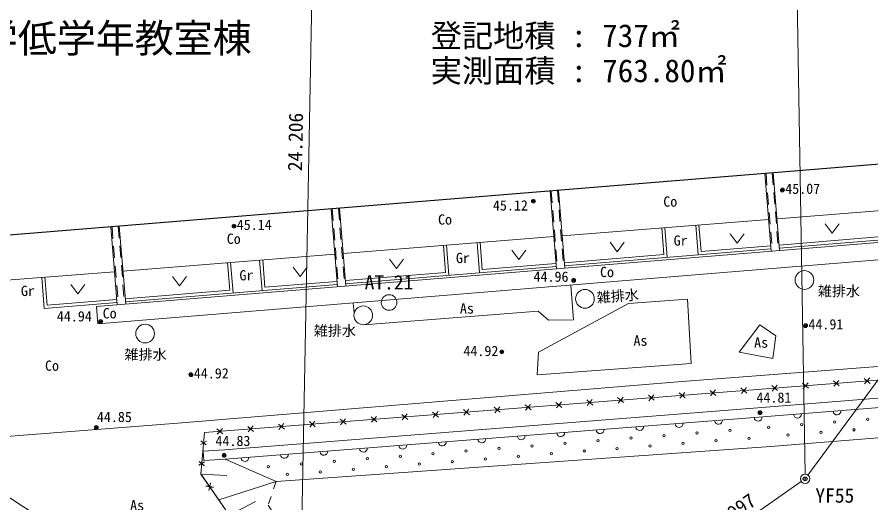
# Model space of a CAD drawing. Units: millimetres, scale not verified. Extents: x -29071210 to -28860960, y -117775216 to -117329466.
# Drawn here: x -28986217 to -28958838, y -117603138 to -117587567 of the extents above; entities that cross this region are included whole.
import ezdxf
from ezdxf.enums import TextEntityAlignment as Align

# ---------------------------------------------------------------- set-up
doc = ezdxf.new("R2010")
doc.units = ezdxf.units.MM
doc.header["$LTSCALE"] = 250
doc.header["$PDMODE"] = 32
doc.header["$PDSIZE"] = 125
doc.linetypes.add('USER4', pattern=[2.5, 1.5, -1])
doc.linetypes.add('USER7', pattern=[2, 1, -1])
for name, color, linetype, lineweight in [('S-SUV', 7, 'Continuous', 13), ('S-SUV-HTXT', 7, 'Continuous', 13), ('S-SUV-ROW', 7, 'Continuous', 15), ('S-SUV-SRVR', 3, 'Continuous', 13), ('S-SUV-STR', 1, 'Continuous', 25)]:
    doc.layers.add(name, color=color, linetype=linetype, lineweight=lineweight)
doc.layers.add('S-SUV-BMK', color=7, linetype='Continuous')
doc.styles.add('ＭＳ ゴシック', font='')
doc.styles.get('ＭＳ ゴシック').set_extended_font_data('MS Gothic')

# ---------------------------------------------------------------- blocks, each defined once
blk = doc.blocks.new('畑')
at = {"color": 7, "linetype": 'Continuous', "lineweight": 13}
for p, q in [((-1.5, 1), (0, -1)), ((0, -1), (1.5, 1))]:
    blk.add_line(p, q, dxfattribs=at)
blk = doc.blocks.new('ﾌﾟﾛｯﾄﾏｰｸ-03_1')
at = {"color": 3, "linetype": 'Continuous', "lineweight": 25}
blk.add_circle((0, 0), 0.5, dxfattribs=at)
at = {"color": 3}
blk.add_point((0, 0), dxfattribs=at)
blk = doc.blocks.new('ﾌﾟﾛｯﾄﾏｰｸ-03')
at = {"color": 7, "linetype": 'Continuous', "lineweight": 15}
blk.add_circle((0, 0), 0.5, dxfattribs=at)
at = {"color": 7}
blk.add_point((0, 0), dxfattribs=at)
blk = doc.blocks.new('ﾌﾟﾛｯﾄﾏｰｸ-02')
at = {"color": 7, "linetype": 'Continuous', "lineweight": 20}
blk.add_circle((0, 0), 0.5, dxfattribs=at)

msp = doc.modelspace()

# ---------------------------------------------------------------- linework, layer by layer
at = {"layer": 'S-SUV'}
for p, q in [((-28962034, -117595069.9), (-28962236.5, -117592584.6)), ((-28961967.4, -117592562.7), (-28961764.9, -117595047.8)), ((-28968922.1, -117595634.8), (-28969124.9, -117593146)), ((-28968855.8, -117593124.1), (-28968653, -117595612.8)), ((-28961847.7, -117594031.4), (-28955091.5, -117593492.1)), ((-28975945, -117596210.9), (-28976148.1, -117593718.4)), ((-28975879, -117593696.5), (-28975675.9, -117596188.8)), ((-28968737, -117594581.3), (-28962116.9, -117594052.8)), ((-28983674.8, -117596844.9), (-28953675.7, -117594384.3)), ((-28983003.8, -117596789.8), (-28983207.3, -117594293.7)), ((-28982938.2, -117594271.8), (-28982734.8, -117596767.8)), ((-28965542.9, -117594326.3), (-28965475.1, -117595176.5)), ((-28965367.4, -117595268), (-28965443.2, -117594318.3)), ((-28964375.2, -117595186.7), (-28964450.8, -117594239.1)), ((-28964351.1, -117594231.2), (-28964283.5, -117595078.8)), ((-28961771, -117594973.1), (-28955015.9, -117594419)), ((-28975761.2, -117595141.9), (-28969006.2, -117594602.7)), ((-28958361.2, -117594593.1), (-28961779.1, -117594873.4)), ((-28983629, -117597403), (-28953069.2, -117594896.5)), ((-28972546.5, -117594885.3), (-28972477.4, -117595750.9)), ((-28972369.8, -117595842.4), (-28972446.8, -117594877.4)), ((-28971391.5, -117595762.1), (-28971468.3, -117594799.3)), ((-28971368.6, -117594791.3), (-28971299.8, -117595654.3)), ((-28962048.2, -117594895.5), (-28964283.5, -117595078.8)), ((-28982821.3, -117595705.5), (-28976030.4, -117595163.4)), ((-28968667.2, -117595438.4), (-28965475.1, -117595176.5)), ((-28968659.1, -117595538), (-28962040.1, -117594995.1)), ((-28979468.6, -117595437.9), (-28979398.3, -117596318.5)), ((-28979290.7, -117596410), (-28979369, -117595429.9)), ((-28978360.9, -117596333.8), (-28978438.9, -117595355.7)), ((-28978339.2, -117595347.7), (-28978269.1, -117596225.9)), ((-28968936.3, -117595460.4), (-28971299.8, -117595654.3)), ((-28992644.8, -117596489.6), (-28983090.5, -117595726.9)), ((-28975690.1, -117596014.4), (-28972477.4, -117595750.9)), ((-28975682, -117596114), (-28968928.2, -117595560.1)), ((-28985349.1, -117596906.9), (-28985428.4, -117595913.6)), ((-28985328.7, -117595905.6), (-28985257.4, -117596799.1)), ((-28975959.2, -117596036.5), (-28978269.1, -117596225.9)), ((-28982749, -117596593.4), (-28979398.3, -117596318.5)), ((-28982740.8, -117596693), (-28975951.1, -117596136.1)), ((-28968372, -117597270), (-28968460.7, -117596158.9)), ((-28983018.1, -117596615.4), (-28985257.4, -117596799.1)), ((-28966609, -117596743), (-28964721, -117596606)), ((-28964721, -117596606), (-28964597, -117598670)), ((-28985349.1, -117596906.9), (-28983009.9, -117596715.1)), ((-28983629, -117597403), (-28983674.8, -117596844.9)), ((-28975408.5, -117597059.3), (-28975435.4, -117596731)), ((-28969494, -117598302), (-28966609, -117596743)), ((-28975100.7, -117597425.6), (-28969507, -117596994)), ((-28969507, -117596994), (-28969174, -117597282)), ((-28969174, -117597282), (-28968372, -117597270)), ((-28962396, -117597435), (-28963063, -117598311)), ((-28961892, -117597788), (-28962396, -117597435)), ((-28961985, -117598510), (-28961892, -117597788)), ((-28980210, -117600883), (-28943638, -117598034)), ((-28969540, -117599028), (-28969494, -117598302)), ((-28963063, -117598311), (-28961985, -117598510)), ((-28964597, -117598670), (-28969540, -117599028)), ((-28962461.7, -117600092.9), (-28948899.3, -117599006.5)), ((-28961029.8, -117599300.2), (-28960841.3, -117599462.8)), ((-28961016.1, -117599476.4), (-28960855.1, -117599286.6)), ((-28960041.4, -117599223.2), (-28959852.9, -117599385.8)), ((-28960027.6, -117599399.4), (-28959866.6, -117599209.6)), ((-28959052.9, -117599146.2), (-28958864.5, -117599308.8)), ((-28959039.2, -117599322.4), (-28958878.2, -117599132.6)), ((-28964983.5, -117599608.2), (-28964795.1, -117599770.8)), ((-28964969.8, -117599784.4), (-28964808.8, -117599594.6)), ((-28963995.1, -117599531.2), (-28963806.6, -117599693.8)), ((-28963981.4, -117599707.4), (-28963820.4, -117599517.6)), ((-28963006.7, -117599454.2), (-28962818.2, -117599616.8)), ((-28962992.9, -117599630.4), (-28962831.9, -117599440.6)), ((-28962018.2, -117599377.2), (-28961829.8, -117599539.8)), ((-28962004.5, -117599553.4), (-28961843.5, -117599363.6)), ((-28968923.5, -117600092.4), (-28968762.5, -117599902.6)), ((-28967948.8, -117599839.2), (-28967760.4, -117600001.8)), ((-28967935.1, -117600015.4), (-28967774.1, -117599825.6)), ((-28966960.4, -117599762.2), (-28966771.9, -117599924.8)), ((-28966946.7, -117599938.4), (-28966785.7, -117599748.6)), ((-28965972, -117599685.2), (-28965783.5, -117599847.8)), ((-28965958.2, -117599861.4), (-28965797.2, -117599671.6)), ((-28979567.2, -117601433.8), (-28962461.7, -117600092.9)), ((-28971902.6, -117600147.2), (-28971714.1, -117600309.8)), ((-28971888.8, -117600323.4), (-28971727.8, -117600133.6)), ((-28970914.1, -117600070.2), (-28970725.7, -117600232.8)), ((-28970900.4, -117600246.4), (-28970739.4, -117600056.6)), ((-28969925.7, -117599993.2), (-28969737.2, -117600155.8)), ((-28969912, -117600169.4), (-28969751, -117599979.6)), ((-28968937.3, -117599916.2), (-28968748.8, -117600078.8)), ((-28975856.3, -117600455.2), (-28975667.8, -117600617.8)), ((-28975842.6, -117600631.4), (-28975681.6, -117600441.6)), ((-28974867.9, -117600378.2), (-28974679.4, -117600540.8)), ((-28974854.1, -117600554.4), (-28974693.1, -117600364.6)), ((-28973879.4, -117600301.2), (-28973691, -117600463.8)), ((-28973865.7, -117600477.4), (-28973704.7, -117600287.6)), ((-28972891, -117600224.2), (-28972702.5, -117600386.8)), ((-28972877.3, -117600400.4), (-28972716.3, -117600210.6)), ((-28978821.6, -117600686.2), (-28978633.1, -117600848.8)), ((-28978807.9, -117600862.4), (-28978646.9, -117600672.6)), ((-28977833.1, -117600609.2), (-28977644.7, -117600771.8)), ((-28977819.4, -117600785.4), (-28977658.4, -117600595.6)), ((-28976844.7, -117600532.2), (-28976656.3, -117600694.8)), ((-28976831, -117600708.4), (-28976670, -117600518.6)), ((-28980210, -117600877), (-28980324, -117602206)), ((-28980324, -117602212), (-28980210, -117600883)), ((-28979810, -117600763.2), (-28979621.6, -117600925.8)), ((-28979796.3, -117600939.4), (-28979635.3, -117600749.6)), ((-28983983, -117604579), (-28989173, -117601211)), ((-28980331.6, -117601266.4), (-28980145.4, -117601164.1)), ((-28980145.5, -117601158), (-28980331.5, -117601260.3)), ((-28980155.5, -117601281.5), (-28980321.5, -117601149)), ((-28980321.4, -117601142.9), (-28980155.6, -117601275.4)), ((-28979567.2, -117601433.8), (-28980253.9, -117601481.7)), ((-28980233, -117601781), (-28980253.9, -117601481.7)), ((-28980202.5, -117601822.5), (-28980388.5, -117601924.8)), ((-28980212.5, -117601946), (-28980378.5, -117601813.5)), ((-28980378.4, -117601807.4), (-28980212.6, -117601939.9)), ((-28979545, -117601733), (-28980233, -117601781)), ((-28979545, -117601733), (-28977910, -117602454)), ((-28980388.6, -117601930.9), (-28980202.4, -117601828.6)), ((-28980324, -117602206), (-28972974, -117612778)), ((-28972974, -117612784), (-28980324, -117602212)), ((-28980324, -117602212), (-28979491.7, -117602262.3)), ((-28979918.8, -117602640), (-28980163.9, -117602597.2)), ((-28980163.8, -117602591), (-28979919, -117602634)), ((-28980018.9, -117602490.3), (-28980063.9, -117602734.8)), ((-28980063.9, -117602741), (-28980018.7, -117602496.3)), ((-28979751.5, -117603035.5), (-28977910, -117602454)), ((-28979409.9, -117603526.8), (-28978572.9, -117603093.2))]:
    msp.add_line(p, q, dxfattribs=at)
at = {"layer": 'S-SUV', "linetype": 'USER4'}
for p, q in [((-28962201.7, -117592581.8), (-28961999.1, -117595067)), ((-28962002.3, -117592565.5), (-28961799.8, -117595050.7)), ((-28969090, -117593143.2), (-28968887.2, -117595632)), ((-28968890.7, -117593126.9), (-28968687.9, -117595615.6)), ((-28976113.2, -117593715.6), (-28975910.1, -117596208)), ((-28975913.9, -117593699.3), (-28975710.8, -117596191.7)), ((-28983172.4, -117594290.9), (-28982969, -117596787)), ((-28982973.1, -117594274.6), (-28982769.6, -117596770.6))]:
    msp.add_line(p, q, dxfattribs=at)
at = {"layer": 'S-SUV'}
for points in [[(-29002954.2, -117603062.8), (-28994563, -117601304), (-28989173, -117601217), (-28981066, -117600579), (-28965030, -117599254), (-28952749.1, -117598320.7)], [(-28949168, -117599329), (-28962438, -117600392), (-28979545, -117601733)], [(-28977910, -117602454), (-28962048, -117601333), (-28949112, -117600278)]]:
    msp.add_lwpolyline(points, dxfattribs=at)
at = {"layer": 'S-SUV', "linetype": 'USER7'}
msp.add_lwpolyline([(-28977910, -117602454), (-28978167, -117603207), (-28976135, -117606413), (-28973720, -117608936), (-28971496, -117612072), (-28964305, -117620100)], dxfattribs=at)
at = {"layer": 'S-SUV'}
for centre, radius in [((-28960970, -117595994), 300), ((-28968007, -117596597), 300), ((-28975116, -117597126), 300), ((-28982112, -117597711), 300), ((-28958940.1, -117600459), 37.5), ((-28962111.9, -117600713.1), 37.5), ((-28961054.6, -117600628.4), 37.5), ((-28959997.4, -117600543.7), 37.5), ((-28965473.3, -117600977.5), 37.5), ((-28964415.9, -117600894.6), 37.5), ((-28963358.5, -117600811.7), 37.5), ((-28961498.3, -117600965), 37.5), ((-28960441, -117600880.3), 37.5), ((-28959383.8, -117600795.6), 37.5), ((-28969703, -117601309), 37.5), ((-28968645.6, -117601226.1), 37.5), ((-28967588.1, -117601143.2), 37.5), ((-28966530.7, -117601060.3), 37.5), ((-28965918, -117601313.3), 37.5), ((-28964860.6, -117601230.4), 37.5), ((-28963803.1, -117601147.5), 37.5), ((-28962745.7, -117601064.6), 37.5), ((-28972875.2, -117601557.7), 37.5), ((-28971817.8, -117601474.8), 37.5), ((-28970760.4, -117601391.9), 37.5), ((-28969090.2, -117601561.9), 37.5), ((-28968032.8, -117601479), 37.5), ((-28966975.4, -117601396.1), 37.5), ((-28976047.5, -117601806.4), 37.5), ((-28974990.1, -117601723.5), 37.5), ((-28973932.6, -117601640.6), 37.5), ((-28972262.5, -117601810.6), 37.5), ((-28971205.1, -117601727.7), 37.5), ((-28970147.6, -117601644.8), 37.5), ((-28978162.3, -117601972.1), 37.5), ((-28977104.9, -117601889.2), 37.5), ((-28975434.7, -117602059.3), 37.5), ((-28974377.3, -117601976.4), 37.5), ((-28973319.9, -117601893.5), 37.5), ((-28977549.5, -117602225), 37.5), ((-28976492.1, -117602142.2), 37.5)]:
    msp.add_circle(centre, radius, dxfattribs=at)
for centre, start, end in [((-28959925.9, -117600188.8), 185.4743, 3.68555), ((-28962457.1, -117600391.5), 185.3758, 3.6717), ((-28961191.5, -117600290.2), 185.4743, 3.68555), ((-28966254.4, -117600689.2), 185.37657, 3.58782), ((-28964988.6, -117600590), 185.37657, 3.58782), ((-28963722.9, -117600490.7), 185.37657, 3.58782), ((-28970051.8, -117600986.8), 185.37657, 3.58782), ((-28968786, -117600887.6), 185.37657, 3.58782), ((-28967520.2, -117600788.4), 185.37657, 3.58782), ((-28973849.1, -117601284.5), 185.37657, 3.58782), ((-28972583.3, -117601185.3), 185.37657, 3.58782), ((-28971317.6, -117601086.1), 185.37657, 3.58782), ((-28976380.7, -117601483), 185.37657, 3.58782), ((-28975114.9, -117601383.7), 185.37657, 3.58782), ((-28978912.3, -117601681.4), 185.37657, 3.58782), ((-28977646.5, -117601582.2), 185.37657, 3.58782)]:
    msp.add_arc(centre, 127, start, end, dxfattribs=at)
at = {"layer": 'S-SUV-ROW'}
for p, q in [((-28960950.8, -117602215.3), (-28961774.4, -117551577.5)), ((-28960859.3, -117602244.5), (-28946064.8, -117582163.9)), ((-28977146.8, -117607123.2), (-28976697.3, -117583221.5)), ((-28964927.9, -117605132.1), (-28961071.5, -117602450.9))]:
    msp.add_line(p, q, dxfattribs=at)
at = {"layer": 'S-SUV-STR'}
msp.add_lwpolyline([(-28930436, -117590618), (-28944548, -117591817), (-28946047.9, -117574098), (-28948659, -117574302), (-28948079, -117581488), (-28954904, -117581999), (-28954094, -117591921), (-28989628, -117594817), (-28990156.6, -117587801), (-29007137.6, -117589171), (-29007713, -117581495)], dxfattribs=at)

# ---------------------------------------------------------------- block references
at = {"layer": 'S-SUV', "xscale": 150, "yscale": 150}
for p in [(-28960079.5, -117594339.5), (-28963126.1, -117594661.7), (-28966971.7, -117594936), (-28970124.8, -117595183.7), (-28974050.2, -117595471.3), (-28977139.5, -117595727), (-28981006.3, -117596030.6), (-28984271.3, -117596291.6)]:
    msp.add_blockref('畑', p, dxfattribs=at)
at = {"layer": 'S-SUV-BMK', "xscale": 300, "yscale": 300}
msp.add_blockref('ﾌﾟﾛｯﾄﾏｰｸ-03', (-28960948.3, -117602365.3), dxfattribs=at)
at = {"layer": 'S-SUV-SRVR'}
for name, p, xscale, yscale in [('ﾌﾟﾛｯﾄﾏｰｸ-03_1', (-28961677, -117593111), 75, 75), ('ﾌﾟﾛｯﾄﾏｰｸ-03_1', (-28969660, -117593466), 75, 75), ('ﾌﾟﾛｯﾄﾏｰｸ-03_1', (-28979265, -117594267), 75, 75), ('ﾌﾟﾛｯﾄﾏｰｸ-03_1', (-28968371.1, -117596001.3), 75, 75), ('ﾌﾟﾛｯﾄﾏｰｸ-02', (-28974289.8, -117596714.2), 500, 500), ('ﾌﾟﾛｯﾄﾏｰｸ-03_1', (-28983534.8, -117597324.8), 75, 75), ('ﾌﾟﾛｯﾄﾏｰｸ-03_1', (-28960933, -117597455), 75, 75), ('ﾌﾟﾛｯﾄﾏｰｸ-03_1', (-28970672, -117598296), 75, 75), ('ﾌﾟﾛｯﾄﾏｰｸ-03_1', (-28980642, -117599029), 75, 75), ('ﾌﾟﾛｯﾄﾏｰｸ-03_1', (-28962391.2, -117600245.7), 75, 75), ('ﾌﾟﾛｯﾄﾏｰｸ-03_1', (-28983676, -117600729), 75, 75), ('ﾌﾟﾛｯﾄﾏｰｸ-03_1', (-28979576.9, -117601611), 75, 75)]:
    msp.add_blockref(name, p, dxfattribs=dict(at, xscale=xscale, yscale=yscale))

# ---------------------------------------------------------------- texts
at = {"layer": 'S-SUV-BMK', "style": 'ＭＳ ゴシック'}
msp.add_text('YF55', height=458.2, dxfattribs=at).set_placement((-28960618.9, -117602671.9), align=Align.TOP_LEFT)
at = {"layer": 'S-SUV-HTXT', "style": 'ＭＳ ゴシック'}
for s, height, p in [('小学低学年教室棟', 916.4, (-28983693.5, -117588244.4)), ('雑排水', 329.9, (-28959863.3, -117596349.6)), ('As', 329.9, (-28971793.3, -117596902.7)), ('As', 329.9, (-28966227.3, -117597936)), ('As', 329.9, (-28962359.2, -117597998.6)), ('雑排水', 329.9, (-28982095.8, -117598382.8)), ('As', 329.9, (-28982369.4, -117603214))]:
    msp.add_text(s, height=height, dxfattribs=at).set_placement(p, align=Align.MIDDLE_CENTER)
for s, height, p in [('登記地積 : 737㎡', 733.1, (-28972952.1, -117588748)), ('実測面積 : 763.80㎡', 733.1, (-28972952.1, -117589873)), ('Co', 329.9, (-28965496.3, -117593743)), ('Co', 329.9, (-28972718.7, -117594318.2)), ('Co', 329.9, (-28979493.7, -117594936)), ('Gr', 329.9, (-28965163.4, -117594991.9)), ('Gr', 329.9, (-28972146.1, -117595551.1)), ('Gr', 329.9, (-28979086.1, -117596105.1)), ('Co', 329.9, (-28967523.4, -117596000.6)), ('Gr', 329.9, (-28986095.5, -117596605.7)), ('Co', 329.9, (-28983471, -117597323.2)), ('Co', 329.9, (-28985320.6, -117599002.1))]:
    msp.add_text(s, height=height, dxfattribs=at).set_placement(p, align=Align.BOTTOM_LEFT)
for s, height, rotation, p in [('24.206', 458.2, 88.923, (-28977291.9, -117591569)), ('雑排水', 329.9, 4.564, (-28966957, -117596505.9)), ('4.997', 458.2, 34.81, (-28963249.5, -117603432.3))]:
    msp.add_text(s, height=height, rotation=rotation, dxfattribs=at).set_placement(p, align=Align.MIDDLE_CENTER)
msp.add_text('雑排水', height=329.9, dxfattribs=at).set_placement((-28975350.5, -117597455.3), align=Align.TOP_RIGHT)
at = {"layer": 'S-SUV-SRVR', "style": 'ＭＳ ゴシック'}
for s, p in [('45.07', (-28961586.1, -117593331.2)), ('45.12', (-28970959.6, -117593865.5)), ('45.14', (-28979174.1, -117594487.2)), ('44.96', (-28969657.3, -117596150.4)), ('44.94', (-28984942.3, -117597420.7)), ('44.91', (-28960842.1, -117597675.2)), ('44.92', (-28971905.7, -117598531.9)), ('44.92', (-28980551.1, -117599249.2)), ('44.81', (-28962509.1, -117600024)), ('44.85', (-28983658.3, -117600645.5)), ('44.83', (-28979856.2, -117601412.4))]:
    msp.add_text(s, height=329.9, dxfattribs=at).set_placement(p, align=Align.BOTTOM_LEFT)
at = {"layer": 'S-SUV-SRVR', "color": 7, "style": 'ＭＳ ゴシック'}
msp.add_text('AT.21', height=458.2, dxfattribs=at).set_placement((-28975071, -117595839.2), align=Align.TOP_LEFT)

doc.saveas('drawing.dxf')
